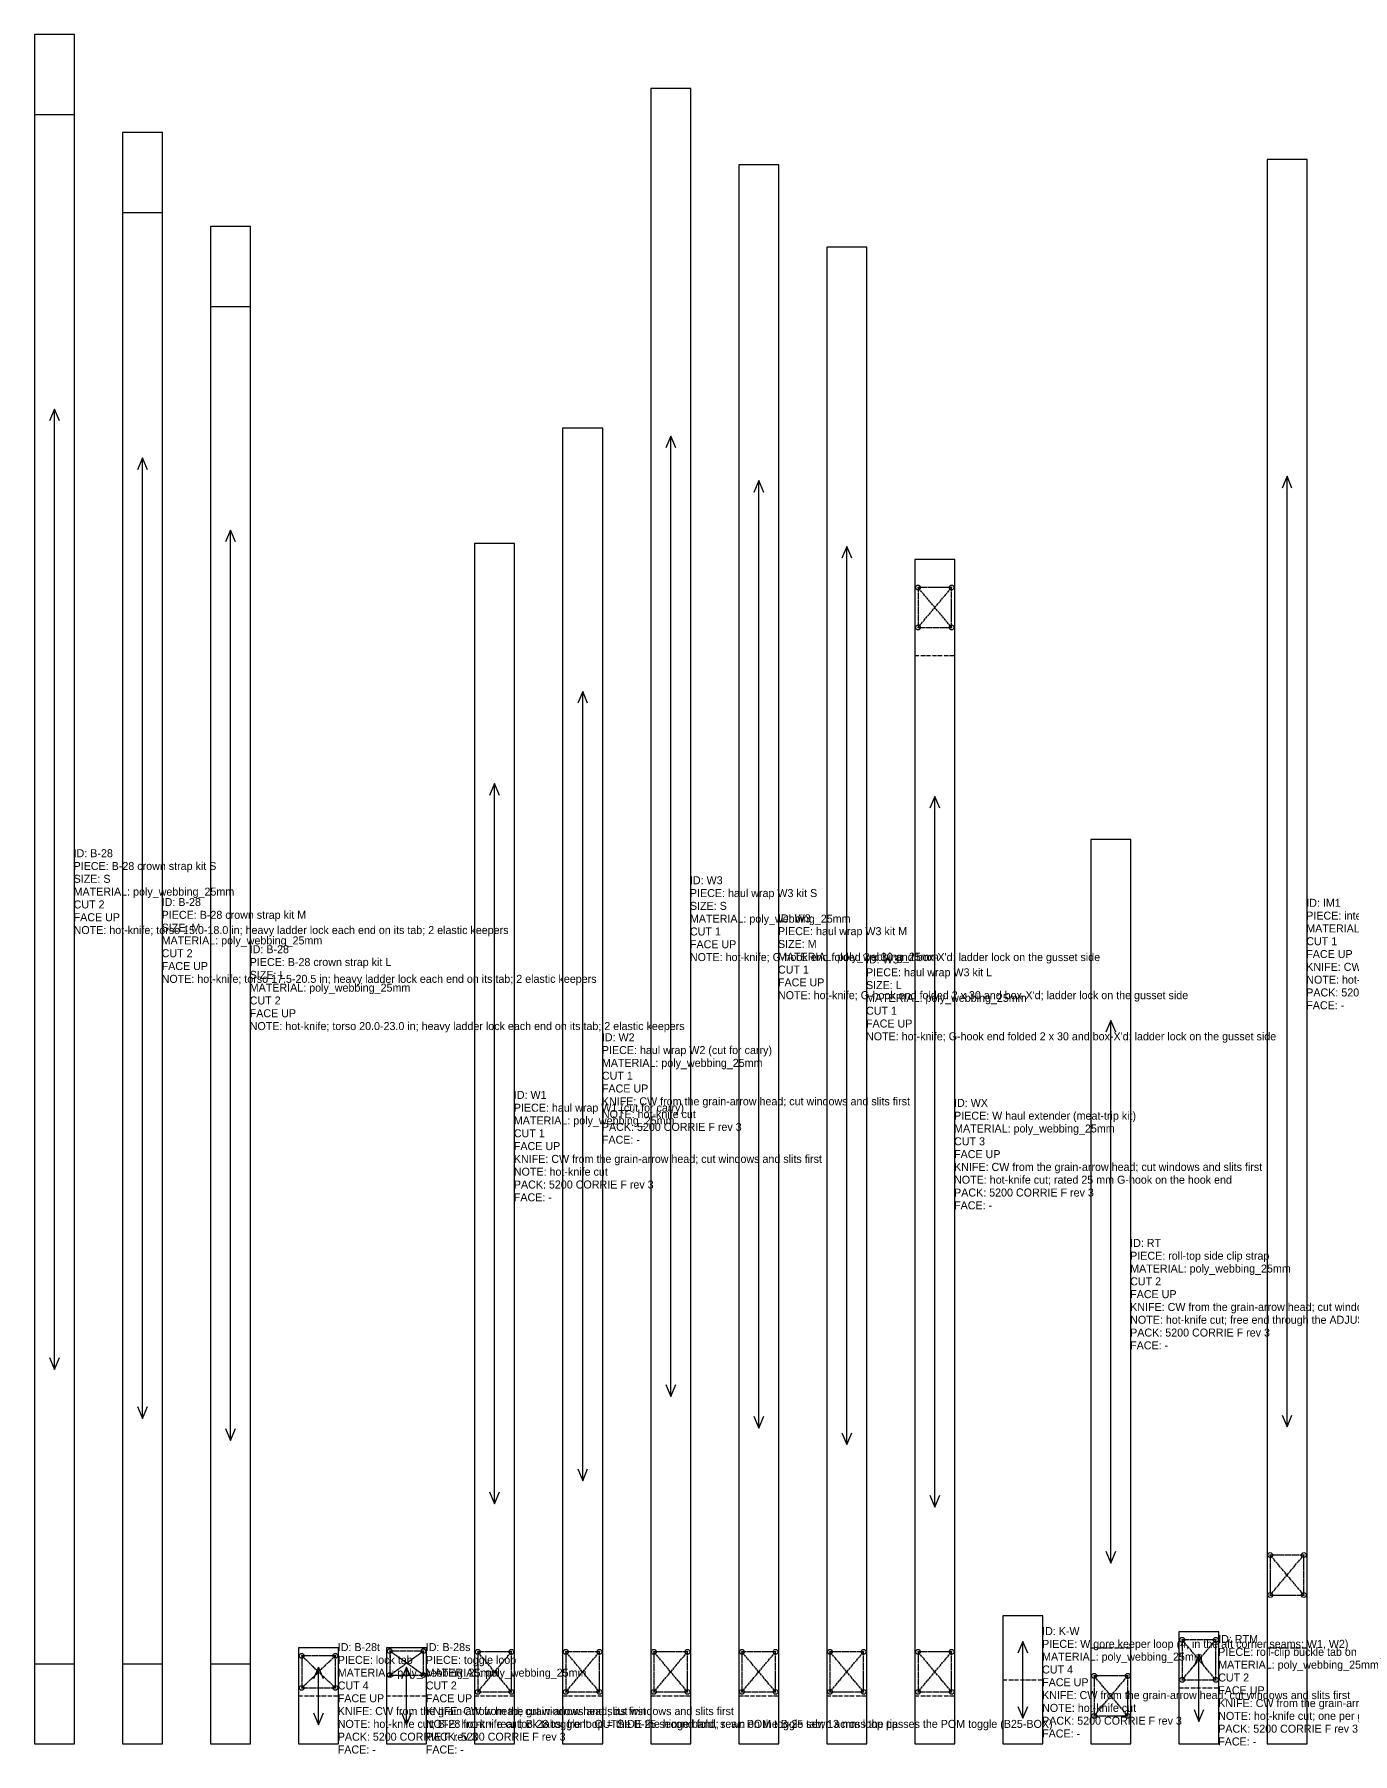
# Model space of a CAD drawing. Header units: millimetres. Extents: x 0 to 1757, y -6 to 1083.
# Drawn here: x 0 to 823, y -6 to 1068 of the extents above; entities that cross this region are included whole.
import ezdxf

# ---------------------------------------------------------------- set-up
doc = ezdxf.new("R2010")
doc.units = ezdxf.units.MM
doc.linetypes.add('DASHDOT', pattern=[3.556, 2.54, -0.508, 0, -0.508])
doc.linetypes.add('DASHED', pattern=[1.524, 1.27, -0.254])
for name, color, linetype in [('CUT', 7, 'Continuous'), ('DRILL', 4, 'Continuous'), ('GRAIN', 5, 'Continuous'), ('INTERNAL', 6, 'Continuous'), ('SEW', 3, 'Continuous'), ('TEXT', 2, 'Continuous')]:
    doc.layers.add(name, color=color, linetype=linetype)

# ---------------------------------------------------------------- blocks, each defined once
blk = doc.blocks.new('B-28_S_0')
at = {"layer": 'CUT'}
blk.add_lwpolyline([(0, 0), (25, 0), (25, 1068.1), (0, 1068.1)], close=True, dxfattribs=at)
at = {"layer": 'GRAIN'}
for points in [[(15.6, 826.7), (12.5, 834), (9.4, 826.7)], [(12.5, 234), (12.5, 834)], [(9.4, 241.4), (12.5, 234), (15.6, 241.4)]]:
    blk.add_lwpolyline(points, dxfattribs=at)
at = {"layer": 'INTERNAL', "linetype": 'CONTINUOUS'}
for points in [[(0, 1018.1), (25, 1018.1)], [(0, 50), (25, 50)]]:
    blk.add_lwpolyline(points, dxfattribs=at)
at = {"layer": 'SEW', "linetype": 'DASHED'}
blk.add_lwpolyline([(0, 0), (25, 0), (25, 1068.1), (0, 1068.1)], close=True, dxfattribs=at)
at = {"layer": 'TEXT'}
for s, p in [('ID: B-28', (24.5, 554)), ('PIECE: B-28 crown strap kit S', (24.5, 546)), ('SIZE: S', (24.5, 538)), ('CUT 2', (24.5, 522)), ('MATERIAL: poly_webbing_25mm', (24.5, 530)), ('FACE UP', (24.5, 514)), ('NOTE: hot-knife; torso 15.0-18.0 in; heavy ladder lock each end on its tab; 2 elastic keepers', (24.5, 506))]:
    blk.add_text(s, height=5, dxfattribs=at).set_placement(p)
blk = doc.blocks.new('B-28_M_1')
at = {"layer": 'CUT'}
blk.add_lwpolyline([(0, 0), (25, 0), (25, 1006.9), (0, 1006.9)], close=True, dxfattribs=at)
at = {"layer": 'GRAIN'}
for points in [[(15.6, 796.1), (12.5, 803.5), (9.4, 796.1)], [(12.5, 203.4), (12.5, 803.5)], [(9.4, 210.8), (12.5, 203.4), (15.6, 210.8)]]:
    blk.add_lwpolyline(points, dxfattribs=at)
at = {"layer": 'INTERNAL', "linetype": 'CONTINUOUS'}
for points in [[(0, 956.9), (25, 956.9)], [(0, 50), (25, 50)]]:
    blk.add_lwpolyline(points, dxfattribs=at)
at = {"layer": 'SEW', "linetype": 'DASHED'}
blk.add_lwpolyline([(0, 0), (25, 0), (25, 1006.9), (0, 1006.9)], close=True, dxfattribs=at)
at = {"layer": 'TEXT'}
for s, p in [('ID: B-28', (24.5, 523.5)), ('PIECE: B-28 crown strap kit M', (24.5, 515.5)), ('SIZE: M', (24.5, 507.5)), ('CUT 2', (24.5, 491.5)), ('MATERIAL: poly_webbing_25mm', (24.5, 499.5)), ('FACE UP', (24.5, 483.5)), ('NOTE: hot-knife; torso 17.5-20.5 in; heavy ladder lock each end on its tab; 2 elastic keepers', (24.5, 475.5))]:
    blk.add_text(s, height=5, dxfattribs=at).set_placement(p)
blk = doc.blocks.new('B-28_L_2')
at = {"layer": 'CUT'}
blk.add_lwpolyline([(0, 0), (25, 0), (25, 948), (0, 948)], close=True, dxfattribs=at)
at = {"layer": 'GRAIN'}
for points in [[(15.6, 751), (12.5, 758.4), (9.4, 751)], [(12.5, 189.6), (12.5, 758.4)], [(9.4, 197), (12.5, 189.6), (15.6, 197)]]:
    blk.add_lwpolyline(points, dxfattribs=at)
at = {"layer": 'INTERNAL', "linetype": 'CONTINUOUS'}
for points in [[(0, 898), (25, 898)], [(0, 50), (25, 50)]]:
    blk.add_lwpolyline(points, dxfattribs=at)
at = {"layer": 'SEW', "linetype": 'DASHED'}
blk.add_lwpolyline([(0, 0), (25, 0), (25, 948), (0, 948)], close=True, dxfattribs=at)
at = {"layer": 'TEXT'}
for s, p in [('ID: B-28', (24.5, 494)), ('PIECE: B-28 crown strap kit L', (24.5, 486)), ('SIZE: L', (24.5, 478)), ('MATERIAL: poly_webbing_25mm', (24.5, 470)), ('CUT 2', (24.5, 462)), ('FACE UP', (24.5, 454)), ('NOTE: hot-knife; torso 20.0-23.0 in; heavy ladder lock each end on its tab; 2 elastic keepers', (24.5, 446))]:
    blk.add_text(s, height=5, dxfattribs=at).set_placement(p)
blk = doc.blocks.new('B-28t_3')
at = {"layer": 'CUT'}
blk.add_lwpolyline([(0, 0), (25, 0), (25, 60), (0, 60)], close=True, dxfattribs=at)
at = {"layer": 'DRILL'}
for centre in [(2, 55), (23, 55), (2, 35), (23, 35)]:
    blk.add_circle(centre, 1.5, dxfattribs=at)
for p in [(2, 55), (23, 55), (2, 35), (23, 35)]:
    blk.add_point(p, dxfattribs=at)
at = {"layer": 'GRAIN'}
for points in [[(15.6, 40.6), (12.5, 48), (9.4, 40.6)], [(12.5, 12), (12.5, 48)], [(9.4, 19.4), (12.5, 12), (15.6, 19.4)]]:
    blk.add_lwpolyline(points, dxfattribs=at)
at = {"layer": 'INTERNAL', "linetype": 'DASHDOT'}
blk.add_lwpolyline([(0, 30), (25, 30)], dxfattribs=at)
at = {"layer": 'SEW', "linetype": 'DASHED'}
for points in [[(0, 0), (25, 0), (25, 60), (0, 60)], [(2, 35), (23, 35), (23, 55), (2, 55)]]:
    blk.add_lwpolyline(points, close=True, dxfattribs=at)
for points in [[(2, 35), (23, 55)], [(23, 35), (2, 55)]]:
    blk.add_lwpolyline(points, dxfattribs=at)
at = {"layer": 'TEXT'}
for s, p in [('PIECE: lock tab', (24.5, 50)), ('ID: B-28t', (24.5, 58)), ('MATERIAL: poly_webbing_25mm', (24.5, 42)), ('CUT 4', (24.5, 34)), ('FACE UP', (24.5, 26)), ('KNIFE: CW from the grain-arrow head; cut windows and slits first', (24.5, 18)), ('NOTE: hot-knife cut; B-28 front + rear lock tabs; front: OUTSIDE the hinge band; rear: POM toggle sewn across the tip', (24.5, 10)), ('PACK: 5200 CORRIE F rev 3', (24.5, 2)), ('FACE: -', (24.5, -6))]:
    blk.add_text(s, height=5, dxfattribs=at).set_placement(p)
blk = doc.blocks.new('B-28s_4')
at = {"layer": 'CUT'}
blk.add_lwpolyline([(0, 0), (25, 0), (25, 60), (0, 60)], close=True, dxfattribs=at)
at = {"layer": 'DRILL'}
for centre in [(2, 58), (23, 58), (2, 43), (23, 43)]:
    blk.add_circle(centre, 1.5, dxfattribs=at)
for p in [(2, 58), (23, 58), (2, 43), (23, 43)]:
    blk.add_point(p, dxfattribs=at)
at = {"layer": 'GRAIN'}
for points in [[(15.6, 40.6), (12.5, 48), (9.4, 40.6)], [(12.5, 12), (12.5, 48)], [(9.4, 19.4), (12.5, 12), (15.6, 19.4)]]:
    blk.add_lwpolyline(points, dxfattribs=at)
at = {"layer": 'INTERNAL', "linetype": 'DASHDOT'}
blk.add_lwpolyline([(0, 30), (25, 30)], dxfattribs=at)
at = {"layer": 'SEW', "linetype": 'DASHED'}
for points in [[(0, 0), (25, 0), (25, 60), (0, 60)], [(2, 43), (23, 43), (23, 58), (2, 58)]]:
    blk.add_lwpolyline(points, close=True, dxfattribs=at)
for points in [[(2, 43), (23, 58)], [(23, 43), (2, 58)]]:
    blk.add_lwpolyline(points, dxfattribs=at)
at = {"layer": 'TEXT'}
for s, p in [('PIECE: toggle loop', (24.5, 50)), ('ID: B-28s', (24.5, 58)), ('MATERIAL: poly_webbing_25mm', (24.5, 42)), ('CUT 2', (24.5, 34)), ('FACE UP', (24.5, 26)), ('KNIFE: CW from the grain-arrow head; cut windows and slits first', (24.5, 18)), ('NOTE: hot-knife cut; B-28 toggle loop = the B-25 second fold, sewn on the B-25 tab; 13 mm loop passes the POM toggle (B25-BOX)', (24.5, 10)), ('PACK: 5200 CORRIE F rev 3', (24.5, 2)), ('FACE: -', (24.5, -6))]:
    blk.add_text(s, height=5, dxfattribs=at).set_placement(p)
blk = doc.blocks.new('W1_5')
at = {"layer": 'CUT'}
blk.add_lwpolyline([(0, 0), (25, 0), (25, 750), (0, 750)], close=True, dxfattribs=at)
at = {"layer": 'DRILL'}
for centre in [(2, 57.5), (23, 57.5), (2, 32.5), (23, 32.5)]:
    blk.add_circle(centre, 1.5, dxfattribs=at)
for p in [(2, 57.5), (23, 57.5), (2, 32.5), (23, 32.5)]:
    blk.add_point(p, dxfattribs=at)
at = {"layer": 'GRAIN'}
for points in [[(15.6, 592.6), (12.5, 600), (9.4, 592.6)], [(12.5, 150), (12.5, 600)], [(9.4, 157.4), (12.5, 150), (15.6, 157.4)]]:
    blk.add_lwpolyline(points, dxfattribs=at)
at = {"layer": 'INTERNAL', "linetype": 'DASHDOT'}
blk.add_lwpolyline([(0, 30), (25, 30)], dxfattribs=at)
at = {"layer": 'SEW', "linetype": 'DASHED'}
for points in [[(0, 0), (25, 0), (25, 750), (0, 750)], [(2, 32.5), (23, 32.5), (23, 57.5), (2, 57.5)]]:
    blk.add_lwpolyline(points, close=True, dxfattribs=at)
for points in [[(2, 32.5), (23, 57.5)], [(23, 32.5), (2, 57.5)]]:
    blk.add_lwpolyline(points, dxfattribs=at)
at = {"layer": 'TEXT'}
for s, p in [('PIECE: haul wrap W1 (cut for carry)', (24.5, 395)), ('ID: W1', (24.5, 403)), ('MATERIAL: poly_webbing_25mm', (24.5, 387)), ('CUT 1', (24.5, 379)), ('FACE UP', (24.5, 371)), ('KNIFE: CW from the grain-arrow head; cut windows and slits first', (24.5, 363)), ('NOTE: hot-knife cut', (24.5, 355)), ('PACK: 5200 CORRIE F rev 3', (24.5, 347)), ('FACE: -', (24.5, 339))]:
    blk.add_text(s, height=5, dxfattribs=at).set_placement(p)
blk = doc.blocks.new('W2_6')
at = {"layer": 'CUT'}
blk.add_lwpolyline([(0, 0), (25, 0), (25, 822), (0, 822)], close=True, dxfattribs=at)
at = {"layer": 'DRILL'}
for centre in [(2, 57.5), (23, 57.5), (2, 32.5), (23, 32.5)]:
    blk.add_circle(centre, 1.5, dxfattribs=at)
for p in [(2, 57.5), (23, 57.5), (2, 32.5), (23, 32.5)]:
    blk.add_point(p, dxfattribs=at)
at = {"layer": 'GRAIN'}
for points in [[(15.6, 650.2), (12.5, 657.6), (9.4, 650.2)], [(12.5, 164.4), (12.5, 657.6)], [(9.4, 171.8), (12.5, 164.4), (15.6, 171.8)]]:
    blk.add_lwpolyline(points, dxfattribs=at)
at = {"layer": 'INTERNAL', "linetype": 'DASHDOT'}
blk.add_lwpolyline([(0, 30), (25, 30)], dxfattribs=at)
at = {"layer": 'SEW', "linetype": 'DASHED'}
for points in [[(0, 0), (25, 0), (25, 822), (0, 822)], [(2, 32.5), (23, 32.5), (23, 57.5), (2, 57.5)]]:
    blk.add_lwpolyline(points, close=True, dxfattribs=at)
for points in [[(2, 32.5), (23, 57.5)], [(23, 32.5), (2, 57.5)]]:
    blk.add_lwpolyline(points, dxfattribs=at)
at = {"layer": 'TEXT'}
for s, p in [('ID: W2', (24.5, 439)), ('PIECE: haul wrap W2 (cut for carry)', (24.5, 431)), ('CUT 1', (24.5, 415)), ('MATERIAL: poly_webbing_25mm', (24.5, 423)), ('FACE UP', (24.5, 407)), ('KNIFE: CW from the grain-arrow head; cut windows and slits first', (24.5, 399)), ('NOTE: hot-knife cut', (24.5, 391)), ('PACK: 5200 CORRIE F rev 3', (24.5, 383)), ('FACE: -', (24.5, 375))]:
    blk.add_text(s, height=5, dxfattribs=at).set_placement(p)
blk = doc.blocks.new('W3_S_7')
at = {"layer": 'CUT'}
blk.add_lwpolyline([(0, 0), (25, 0), (25, 1034.2), (0, 1034.2)], close=True, dxfattribs=at)
at = {"layer": 'DRILL'}
for centre in [(2, 57.5), (23, 57.5), (2, 32.5), (23, 32.5)]:
    blk.add_circle(centre, 1.5, dxfattribs=at)
for p in [(2, 57.5), (23, 57.5), (2, 32.5), (23, 32.5)]:
    blk.add_point(p, dxfattribs=at)
at = {"layer": 'GRAIN'}
for points in [[(15.6, 809.7), (12.5, 817.1), (9.4, 809.7)], [(12.5, 217.1), (12.5, 817.1)], [(9.4, 224.5), (12.5, 217.1), (15.6, 224.5)]]:
    blk.add_lwpolyline(points, dxfattribs=at)
at = {"layer": 'INTERNAL', "linetype": 'DASHDOT'}
blk.add_lwpolyline([(0, 30), (25, 30)], dxfattribs=at)
at = {"layer": 'SEW', "linetype": 'DASHED'}
for points in [[(0, 0), (25, 0), (25, 1034.2), (0, 1034.2)], [(2, 32.5), (23, 32.5), (23, 57.5), (2, 57.5)]]:
    blk.add_lwpolyline(points, close=True, dxfattribs=at)
for points in [[(2, 32.5), (23, 57.5)], [(23, 32.5), (2, 57.5)]]:
    blk.add_lwpolyline(points, dxfattribs=at)
at = {"layer": 'TEXT'}
for s, p in [('ID: W3', (24.5, 537.1)), ('PIECE: haul wrap W3 kit S', (24.5, 529.1)), ('SIZE: S', (24.5, 521.1)), ('MATERIAL: poly_webbing_25mm', (24.5, 513.1)), ('CUT 1', (24.5, 505.1)), ('FACE UP', (24.5, 497.1)), ("NOTE: hot-knife; G-hook end folded 2 x 30 and box-X'd; ladder lock on the gusset side", (24.5, 489.1))]:
    blk.add_text(s, height=5, dxfattribs=at).set_placement(p)
blk = doc.blocks.new('W3_M_8')
at = {"layer": 'CUT'}
blk.add_lwpolyline([(0, 0), (25, 0), (25, 986.6), (0, 986.6)], close=True, dxfattribs=at)
at = {"layer": 'DRILL'}
for centre in [(2, 57.5), (23, 57.5), (2, 32.5), (23, 32.5)]:
    blk.add_circle(centre, 1.5, dxfattribs=at)
for p in [(2, 57.5), (23, 57.5), (2, 32.5), (23, 32.5)]:
    blk.add_point(p, dxfattribs=at)
at = {"layer": 'GRAIN'}
for points in [[(15.6, 781.9), (12.5, 789.3), (9.4, 781.9)], [(12.5, 197.3), (12.5, 789.3)], [(9.4, 204.7), (12.5, 197.3), (15.6, 204.7)]]:
    blk.add_lwpolyline(points, dxfattribs=at)
at = {"layer": 'INTERNAL', "linetype": 'DASHDOT'}
blk.add_lwpolyline([(0, 30), (25, 30)], dxfattribs=at)
at = {"layer": 'SEW', "linetype": 'DASHED'}
for points in [[(0, 0), (25, 0), (25, 986.6), (0, 986.6)], [(2, 32.5), (23, 32.5), (23, 57.5), (2, 57.5)]]:
    blk.add_lwpolyline(points, close=True, dxfattribs=at)
for points in [[(2, 32.5), (23, 57.5)], [(23, 32.5), (2, 57.5)]]:
    blk.add_lwpolyline(points, dxfattribs=at)
at = {"layer": 'TEXT'}
for s, p in [('ID: W3', (24.5, 513.3)), ('PIECE: haul wrap W3 kit M', (24.5, 505.3)), ('SIZE: M', (24.5, 497.3)), ('MATERIAL: poly_webbing_25mm', (24.5, 489.3)), ('CUT 1', (24.5, 481.3)), ('FACE UP', (24.5, 473.3)), ("NOTE: hot-knife; G-hook end folded 2 x 30 and box-X'd; ladder lock on the gusset side", (24.5, 465.3))]:
    blk.add_text(s, height=5, dxfattribs=at).set_placement(p)
blk = doc.blocks.new('W3_L_9')
at = {"layer": 'CUT'}
blk.add_lwpolyline([(0, 0), (25, 0), (25, 935.2), (0, 935.2)], close=True, dxfattribs=at)
at = {"layer": 'DRILL'}
for centre in [(2, 57.5), (23, 57.5), (2, 32.5), (23, 32.5)]:
    blk.add_circle(centre, 1.5, dxfattribs=at)
for p in [(2, 57.5), (23, 57.5), (2, 32.5), (23, 32.5)]:
    blk.add_point(p, dxfattribs=at)
at = {"layer": 'GRAIN'}
for points in [[(15.6, 740.8), (12.5, 748.2), (9.4, 740.8)], [(12.5, 187), (12.5, 748.2)], [(9.4, 194.4), (12.5, 187), (15.6, 194.4)]]:
    blk.add_lwpolyline(points, dxfattribs=at)
at = {"layer": 'INTERNAL', "linetype": 'DASHDOT'}
blk.add_lwpolyline([(0, 30), (25, 30)], dxfattribs=at)
at = {"layer": 'SEW', "linetype": 'DASHED'}
for points in [[(0, 0), (25, 0), (25, 935.2), (0, 935.2)], [(2, 32.5), (23, 32.5), (23, 57.5), (2, 57.5)]]:
    blk.add_lwpolyline(points, close=True, dxfattribs=at)
for points in [[(2, 32.5), (23, 57.5)], [(23, 32.5), (2, 57.5)]]:
    blk.add_lwpolyline(points, dxfattribs=at)
at = {"layer": 'TEXT'}
for s, p in [('PIECE: haul wrap W3 kit L', (24.5, 479.6)), ('ID: W3', (24.5, 487.6)), ('SIZE: L', (24.5, 471.6)), ('MATERIAL: poly_webbing_25mm', (24.5, 463.6)), ('CUT 1', (24.5, 455.6)), ('FACE UP', (24.5, 447.6)), ("NOTE: hot-knife; G-hook end folded 2 x 30 and box-X'd; ladder lock on the gusset side", (24.5, 439.6))]:
    blk.add_text(s, height=5, dxfattribs=at).set_placement(p)
blk = doc.blocks.new('WX_10')
at = {"layer": 'CUT'}
blk.add_lwpolyline([(0, 0), (25, 0), (25, 740), (0, 740)], close=True, dxfattribs=at)
at = {"layer": 'DRILL'}
for centre in [(2, 722.5), (23, 722.5), (2, 697.5), (23, 697.5), (2, 57.5), (23, 57.5), (2, 32.5), (23, 32.5)]:
    blk.add_circle(centre, 1.5, dxfattribs=at)
for p in [(2, 722.5), (23, 722.5), (2, 697.5), (23, 697.5), (2, 57.5), (23, 57.5), (2, 32.5), (23, 32.5)]:
    blk.add_point(p, dxfattribs=at)
at = {"layer": 'GRAIN'}
for points in [[(15.6, 584.6), (12.5, 592), (9.4, 584.6)], [(12.5, 148), (12.5, 592)], [(9.4, 155.4), (12.5, 148), (15.6, 155.4)]]:
    blk.add_lwpolyline(points, dxfattribs=at)
at = {"layer": 'INTERNAL', "linetype": 'DASHDOT'}
for points in [[(0, 680), (25, 680)], [(0, 30), (25, 30)]]:
    blk.add_lwpolyline(points, dxfattribs=at)
at = {"layer": 'SEW', "linetype": 'DASHED'}
for points in [[(0, 0), (25, 0), (25, 740), (0, 740)], [(2, 697.5), (23, 697.5), (23, 722.5), (2, 722.5)], [(2, 32.5), (23, 32.5), (23, 57.5), (2, 57.5)]]:
    blk.add_lwpolyline(points, close=True, dxfattribs=at)
for points in [[(2, 697.5), (23, 722.5)], [(23, 697.5), (2, 722.5)], [(2, 32.5), (23, 57.5)], [(23, 32.5), (2, 57.5)]]:
    blk.add_lwpolyline(points, dxfattribs=at)
at = {"layer": 'TEXT'}
for s, p in [('ID: WX', (24.5, 398)), ('PIECE: W haul extender (meat-trip kit)', (24.5, 390)), ('MATERIAL: poly_webbing_25mm', (24.5, 382)), ('CUT 3', (24.5, 374)), ('FACE UP', (24.5, 366)), ('KNIFE: CW from the grain-arrow head; cut windows and slits first', (24.5, 358)), ('NOTE: hot-knife cut; rated 25 mm G-hook on the hook end', (24.5, 350)), ('PACK: 5200 CORRIE F rev 3', (24.5, 342)), ('FACE: -', (24.5, 334))]:
    blk.add_text(s, height=5, dxfattribs=at).set_placement(p)
blk = doc.blocks.new('K-W_11')
at = {"layer": 'CUT'}
blk.add_lwpolyline([(0, 0), (25, 0), (25, 80), (0, 80)], close=True, dxfattribs=at)
at = {"layer": 'GRAIN'}
for points in [[(15.6, 56.6), (12.5, 64), (9.4, 56.6)], [(12.5, 16), (12.5, 64)], [(9.4, 23.4), (12.5, 16), (15.6, 23.4)]]:
    blk.add_lwpolyline(points, dxfattribs=at)
at = {"layer": 'INTERNAL', "linetype": 'DASHDOT'}
blk.add_lwpolyline([(0, 40), (25, 40)], dxfattribs=at)
at = {"layer": 'SEW', "linetype": 'DASHED'}
blk.add_lwpolyline([(0, 0), (25, 0), (25, 80), (0, 80)], close=True, dxfattribs=at)
at = {"layer": 'TEXT'}
for s, p in [('PIECE: W gore keeper loop (4, in the aft corner seams: W1, W2)', (24.5, 60)), ('ID: K-W', (24.5, 68)), ('MATERIAL: poly_webbing_25mm', (24.5, 52)), ('CUT 4', (24.5, 44)), ('FACE UP', (24.5, 36)), ('KNIFE: CW from the grain-arrow head; cut windows and slits first', (24.5, 28)), ('NOTE: hot-knife cut', (24.5, 20)), ('PACK: 5200 CORRIE F rev 3', (24.5, 12)), ('FACE: -', (24.5, 4))]:
    blk.add_text(s, height=5, dxfattribs=at).set_placement(p)
blk = doc.blocks.new('RT_12')
at = {"layer": 'CUT'}
blk.add_lwpolyline([(0, 0), (25, 0), (25, 565), (0, 565)], close=True, dxfattribs=at)
at = {"layer": 'DRILL'}
for centre in [(2, 42.5), (23, 42.5), (2, 17.5), (23, 17.5)]:
    blk.add_circle(centre, 1.5, dxfattribs=at)
for p in [(2, 42.5), (23, 42.5), (2, 17.5), (23, 17.5)]:
    blk.add_point(p, dxfattribs=at)
at = {"layer": 'GRAIN'}
for points in [[(15.6, 444.6), (12.5, 452), (9.4, 444.6)], [(12.5, 113), (12.5, 452)], [(9.4, 120.4), (12.5, 113), (15.6, 120.4)]]:
    blk.add_lwpolyline(points, dxfattribs=at)
at = {"layer": 'INTERNAL', "linetype": 'DASHDOT'}
blk.add_lwpolyline([(0, 60), (25, 60)], dxfattribs=at)
at = {"layer": 'SEW', "linetype": 'DASHED'}
for points in [[(0, 0), (25, 0), (25, 565), (0, 565)], [(2, 17.5), (23, 17.5), (23, 42.5), (2, 42.5)]]:
    blk.add_lwpolyline(points, close=True, dxfattribs=at)
for points in [[(2, 17.5), (23, 42.5)], [(23, 17.5), (2, 42.5)]]:
    blk.add_lwpolyline(points, dxfattribs=at)
at = {"layer": 'TEXT'}
for s, p in [('ID: RT', (24.5, 310.5)), ('PIECE: roll-top side clip strap', (24.5, 302.5)), ('CUT 2', (24.5, 286.5)), ('MATERIAL: poly_webbing_25mm', (24.5, 294.5)), ('FACE UP', (24.5, 278.5)), ('KNIFE: CW from the grain-arrow head; cut windows and slits first', (24.5, 270.5)), ('NOTE: hot-knife cut; free end through the ADJUSTABLE (male) buckle half; tail keeper K-RT below the buckle', (24.5, 262.5)), ('PACK: 5200 CORRIE F rev 3', (24.5, 254.5)), ('FACE: -', (24.5, 246.5))]:
    blk.add_text(s, height=5, dxfattribs=at).set_placement(p)
blk = doc.blocks.new('RTM_13')
at = {"layer": 'CUT'}
blk.add_lwpolyline([(0, 0), (25, 0), (25, 70), (0, 70)], close=True, dxfattribs=at)
at = {"layer": 'DRILL'}
for centre in [(2, 65), (23, 65), (2, 40), (23, 40)]:
    blk.add_circle(centre, 1.5, dxfattribs=at)
for p in [(2, 65), (23, 65), (2, 40), (23, 40)]:
    blk.add_point(p, dxfattribs=at)
at = {"layer": 'GRAIN'}
for points in [[(15.6, 48.6), (12.5, 56), (9.4, 48.6)], [(12.5, 14), (12.5, 56)], [(9.4, 21.4), (12.5, 14), (15.6, 21.4)]]:
    blk.add_lwpolyline(points, dxfattribs=at)
at = {"layer": 'INTERNAL', "linetype": 'DASHDOT'}
blk.add_lwpolyline([(0, 35), (25, 35)], dxfattribs=at)
at = {"layer": 'SEW', "linetype": 'DASHED'}
for points in [[(0, 0), (25, 0), (25, 70), (0, 70)], [(2, 40), (23, 40), (23, 65), (2, 65)]]:
    blk.add_lwpolyline(points, close=True, dxfattribs=at)
for points in [[(2, 40), (23, 65)], [(23, 40), (2, 65)]]:
    blk.add_lwpolyline(points, dxfattribs=at)
at = {"layer": 'TEXT'}
for s, p in [('ID: RTM', (24.5, 63)), ('PIECE: roll-clip buckle tab on the gusset (female half)', (24.5, 55)), ('CUT 2', (24.5, 39)), ('MATERIAL: poly_webbing_25mm', (24.5, 47)), ('FACE UP', (24.5, 31)), ('KNIFE: CW from the grain-arrow head; cut windows and slits first', (24.5, 23)), ('NOTE: hot-knife cut; one per gusset, flat work before the gusset seams (BL-040 B-2); on the BL-041 clip path', (24.5, 15)), ('PACK: 5200 CORRIE F rev 3', (24.5, 7)), ('FACE: -', (24.5, -1))]:
    blk.add_text(s, height=5, dxfattribs=at).set_placement(p)
blk = doc.blocks.new('IM1_14')
at = {"layer": 'CUT'}
blk.add_lwpolyline([(0, 0), (25, 0), (25, 990), (0, 990)], close=True, dxfattribs=at)
at = {"layer": 'DRILL'}
for centre in [(2, 118), (23, 118), (2, 93), (23, 93)]:
    blk.add_circle(centre, 1.5, dxfattribs=at)
for p in [(2, 118), (23, 118), (2, 93), (23, 93)]:
    blk.add_point(p, dxfattribs=at)
at = {"layer": 'GRAIN'}
for points in [[(15.6, 784.6), (12.5, 792), (9.4, 784.6)], [(12.5, 198), (12.5, 792)], [(9.4, 205.4), (12.5, 198), (15.6, 205.4)]]:
    blk.add_lwpolyline(points, dxfattribs=at)
at = {"layer": 'INTERNAL', "linetype": 'DASHDOT'}
blk.add_lwpolyline([(0, 60), (25, 60)], dxfattribs=at)
at = {"layer": 'SEW', "linetype": 'DASHED'}
for points in [[(0, 0), (25, 0), (25, 990), (0, 990)], [(2, 93), (23, 93), (23, 118), (2, 118)]]:
    blk.add_lwpolyline(points, close=True, dxfattribs=at)
for points in [[(2, 93), (23, 118)], [(23, 93), (2, 118)]]:
    blk.add_lwpolyline(points, dxfattribs=at)
at = {"layer": 'TEXT'}
for s, p in [('ID: IM1', (24.5, 523)), ('PIECE: internal meat strap IM1', (24.5, 515)), ('MATERIAL: poly_webbing_25mm', (24.5, 507)), ('CUT 1', (24.5, 499)), ('FACE UP', (24.5, 491)), ('KNIFE: CW from the grain-arrow head; cut windows and slits first', (24.5, 483)), ('NOTE: hot-knife cut', (24.5, 475)), ('PACK: 5200 CORRIE F rev 3', (24.5, 467)), ('FACE: -', (24.5, 459))]:
    blk.add_text(s, height=5, dxfattribs=at).set_placement(p)

msp = doc.modelspace()

# ---------------------------------------------------------------- block references
at = {"layer": 'CUT'}
for name, p in [('B-28_S_0', (0, 0)), ('W3_S_7', (385, 0)), ('B-28_M_1', (55, 0)), ('IM1_14', (770, 0)), ('W3_M_8', (440, 0)), ('B-28_L_2', (110, 0)), ('W3_L_9', (495, 0)), ('W2_6', (330, 0)), ('W1_5', (275, 0)), ('WX_10', (550, 0)), ('RT_12', (660, 0)), ('K-W_11', (605, 0)), ('RTM_13', (715, 0)), ('B-28t_3', (165, 0)), ('B-28s_4', (220, 0))]:
    msp.add_blockref(name, p, dxfattribs=at)

doc.saveas('drawing.dxf')
